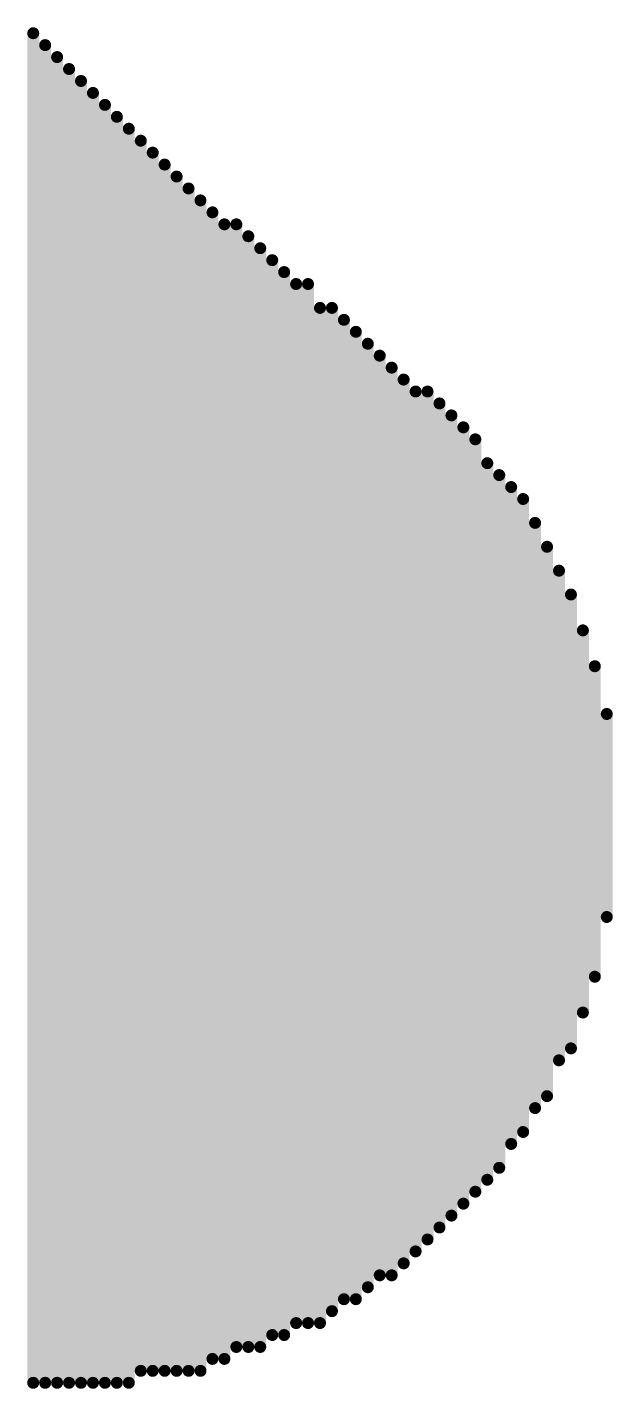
# Model space of a CAD drawing. Header units: inches. Extents: x -21 to 344, y -3 to 240.
# Drawn here: x 2.943 to 3.177, y 31.061 to 31.604 of the extents above; entities that cross this region are included whole.
import ezdxf

# ---------------------------------------------------------------- set-up
doc = ezdxf.new("R2010")
doc.units = ezdxf.units.IN
doc.layers.add('Top Overlay', color=2, linetype='Continuous')

msp = doc.modelspace()

# ---------------------------------------------------------------- linework, layer by layer
at = {"layer": 'Top Overlay'}
for points in [[(2.94549, 31.0631, 0.00477, 0.00477, 0), (2.94549, 31.60198, 0.00477, 0.00477, 0)], [(2.95026, 31.0631, 0.00477, 0.00477, 0), (2.95026, 31.59722, 0.00477, 0.00477, 0)], [(2.95503, 31.0631, 0.00477, 0.00477, 0), (2.95503, 31.59245, 0.00477, 0.00477, 0)], [(2.95979, 31.0631, 0.00477, 0.00477, 0), (2.95979, 31.58768, 0.00477, 0.00477, 0)], [(2.96456, 31.0631, 0.00477, 0.00477, 0), (2.96456, 31.58291, 0.00477, 0.00477, 0)], [(2.96933, 31.0631, 0.00477, 0.00477, 0), (2.96933, 31.57814, 0.00477, 0.00477, 0)], [(2.9741, 31.0631, 0.00477, 0.00477, 0), (2.9741, 31.57337, 0.00477, 0.00477, 0)], [(2.97887, 31.0631, 0.00477, 0.00477, 0), (2.97887, 31.5686, 0.00477, 0.00477, 0)], [(2.98364, 31.0631, 0.00477, 0.00477, 0), (2.98364, 31.56383, 0.00477, 0.00477, 0)], [(2.98841, 31.06787, 0.00477, 0.00477, 0), (2.98841, 31.55907, 0.00477, 0.00477, 0)], [(2.99318, 31.06787, 0.00477, 0.00477, 0), (2.99318, 31.5543, 0.00477, 0.00477, 0)], [(2.99794, 31.06787, 0.00477, 0.00477, 0), (2.99794, 31.54953, 0.00477, 0.00477, 0)], [(3.00271, 31.06787, 0.00477, 0.00477, 0), (3.00271, 31.54476, 0.00477, 0.00477, 0)], [(3.00748, 31.06787, 0.00477, 0.00477, 0), (3.00748, 31.53999, 0.00477, 0.00477, 0)], [(3.01225, 31.06787, 0.00477, 0.00477, 0), (3.01225, 31.53522, 0.00477, 0.00477, 0)], [(3.01702, 31.07264, 0.00477, 0.00477, 0), (3.01702, 31.53045, 0.00477, 0.00477, 0)], [(3.02179, 31.07264, 0.00477, 0.00477, 0), (3.02179, 31.52568, 0.00477, 0.00477, 0)], [(3.02656, 31.07741, 0.00477, 0.00477, 0), (3.02656, 31.52568, 0.00477, 0.00477, 0)], [(3.03133, 31.07741, 0.00477, 0.00477, 0), (3.03133, 31.52091, 0.00477, 0.00477, 0)], [(3.0361, 31.07741, 0.00477, 0.00477, 0), (3.0361, 31.51614, 0.00477, 0.00477, 0)], [(3.04087, 31.08218, 0.00477, 0.00477, 0), (3.04087, 31.51137, 0.00477, 0.00477, 0)], [(3.04564, 31.08218, 0.00477, 0.00477, 0), (3.04564, 31.5066, 0.00477, 0.00477, 0)], [(3.05041, 31.08695, 0.00477, 0.00477, 0), (3.05041, 31.50184, 0.00477, 0.00477, 0)], [(3.05517, 31.08695, 0.00477, 0.00477, 0), (3.05517, 31.50184, 0.00477, 0.00477, 0)], [(3.05994, 31.08695, 0.00477, 0.00477, 0), (3.05994, 31.4923, 0.00477, 0.00477, 0)], [(3.06471, 31.09171, 0.00477, 0.00477, 0), (3.06471, 31.4923, 0.00477, 0.00477, 0)], [(3.06948, 31.09648, 0.00477, 0.00477, 0), (3.06948, 31.48753, 0.00477, 0.00477, 0)], [(3.07425, 31.09648, 0.00477, 0.00477, 0), (3.07425, 31.48276, 0.00477, 0.00477, 0)], [(3.07902, 31.10125, 0.00477, 0.00477, 0), (3.07902, 31.47799, 0.00477, 0.00477, 0)], [(3.08379, 31.10602, 0.00477, 0.00477, 0), (3.08379, 31.47322, 0.00477, 0.00477, 0)], [(3.08856, 31.10602, 0.00477, 0.00477, 0), (3.08856, 31.46845, 0.00477, 0.00477, 0)], [(3.09332, 31.11079, 0.00477, 0.00477, 0), (3.09332, 31.46369, 0.00477, 0.00477, 0)], [(3.09809, 31.11556, 0.00477, 0.00477, 0), (3.09809, 31.45892, 0.00477, 0.00477, 0)], [(3.10286, 31.12033, 0.00477, 0.00477, 0), (3.10286, 31.45892, 0.00477, 0.00477, 0)], [(3.10763, 31.1251, 0.00477, 0.00477, 0), (3.10763, 31.45415, 0.00477, 0.00477, 0)], [(3.1124, 31.12986, 0.00477, 0.00477, 0), (3.1124, 31.44938, 0.00477, 0.00477, 0)], [(3.11717, 31.13463, 0.00477, 0.00477, 0), (3.11717, 31.44461, 0.00477, 0.00477, 0)], [(3.12194, 31.1394, 0.00477, 0.00477, 0), (3.12194, 31.43984, 0.00477, 0.00477, 0)], [(3.12671, 31.14417, 0.00477, 0.00477, 0), (3.12671, 31.4303, 0.00477, 0.00477, 0)], [(3.13147, 31.14894, 0.00477, 0.00477, 0), (3.13147, 31.42554, 0.00477, 0.00477, 0)], [(3.13624, 31.15848, 0.00477, 0.00477, 0), (3.13624, 31.42077, 0.00477, 0.00477, 0)], [(3.14101, 31.16325, 0.00477, 0.00477, 0), (3.14101, 31.416, 0.00477, 0.00477, 0)], [(3.14578, 31.17278, 0.00477, 0.00477, 0), (3.14578, 31.40646, 0.00477, 0.00477, 0)], [(3.15055, 31.17756, 0.00477, 0.00477, 0), (3.15055, 31.39692, 0.00477, 0.00477, 0)], [(3.15532, 31.19186, 0.00477, 0.00477, 0), (3.15532, 31.38738, 0.00477, 0.00477, 0)], [(3.16009, 31.19663, 0.00477, 0.00477, 0), (3.16009, 31.37785, 0.00477, 0.00477, 0)], [(3.16486, 31.21094, 0.00477, 0.00477, 0), (3.16486, 31.36354, 0.00477, 0.00477, 0)], [(3.16963, 31.22524, 0.00477, 0.00477, 0), (3.16963, 31.34923, 0.00477, 0.00477, 0)], [(3.1744, 31.24909, 0.00477, 0.00477, 0), (3.1744, 31.33016, 0.00477, 0.00477, 0)]]:
    msp.add_lwpolyline(points, format="xyseb", dxfattribs=at)
for points in [[(2.9443, 31.60198, 0.00239, 0.00239, 1), (2.94668, 31.60198, 0.00239, 0.00239, 1)], [(2.94906, 31.59722, 0.00239, 0.00239, 1), (2.95145, 31.59722, 0.00239, 0.00239, 1)], [(2.95383, 31.59245, 0.00239, 0.00239, 1), (2.95622, 31.59245, 0.00239, 0.00239, 1)], [(2.9586, 31.58768, 0.00239, 0.00239, 1), (2.96098, 31.58768, 0.00239, 0.00239, 1)], [(2.96337, 31.58291, 0.00239, 0.00239, 1), (2.96575, 31.58291, 0.00239, 0.00239, 1)], [(2.96814, 31.57814, 0.00239, 0.00239, 1), (2.97052, 31.57814, 0.00239, 0.00239, 1)], [(2.97291, 31.57337, 0.00239, 0.00239, 1), (2.97529, 31.57337, 0.00239, 0.00239, 1)], [(2.97768, 31.5686, 0.00239, 0.00239, 1), (2.98006, 31.5686, 0.00239, 0.00239, 1)], [(2.98245, 31.56383, 0.00239, 0.00239, 1), (2.98483, 31.56383, 0.00239, 0.00239, 1)], [(2.98722, 31.55907, 0.00239, 0.00239, 1), (2.9896, 31.55907, 0.00239, 0.00239, 1)], [(2.99199, 31.5543, 0.00239, 0.00239, 1), (2.99437, 31.5543, 0.00239, 0.00239, 1)], [(2.99675, 31.54953, 0.00239, 0.00239, 1), (2.99914, 31.54953, 0.00239, 0.00239, 1)], [(3.00152, 31.54476, 0.00239, 0.00239, 1), (3.00391, 31.54476, 0.00239, 0.00239, 1)], [(3.00629, 31.53999, 0.00239, 0.00239, 1), (3.00867, 31.53999, 0.00239, 0.00239, 1)], [(3.01106, 31.53522, 0.00239, 0.00239, 1), (3.01344, 31.53522, 0.00239, 0.00239, 1)], [(3.01583, 31.53045, 0.00239, 0.00239, 1), (3.01821, 31.53045, 0.00239, 0.00239, 1)], [(3.0206, 31.52568, 0.00239, 0.00239, 1), (3.02298, 31.52568, 0.00239, 0.00239, 1)], [(3.02537, 31.52568, 0.00239, 0.00239, 1), (3.02775, 31.52568, 0.00239, 0.00239, 1)], [(3.03014, 31.52091, 0.00239, 0.00239, 1), (3.03252, 31.52091, 0.00239, 0.00239, 1)], [(3.03491, 31.51614, 0.00239, 0.00239, 1), (3.03729, 31.51614, 0.00239, 0.00239, 1)], [(3.03968, 31.51137, 0.00239, 0.00239, 1), (3.04206, 31.51137, 0.00239, 0.00239, 1)], [(3.04444, 31.5066, 0.00239, 0.00239, 1), (3.04683, 31.5066, 0.00239, 0.00239, 1)], [(3.04921, 31.50184, 0.00239, 0.00239, 1), (3.0516, 31.50184, 0.00239, 0.00239, 1)], [(3.05398, 31.50184, 0.00239, 0.00239, 1), (3.05636, 31.50184, 0.00239, 0.00239, 1)], [(3.05875, 31.4923, 0.00239, 0.00239, 1), (3.06113, 31.4923, 0.00239, 0.00239, 1)], [(3.06352, 31.4923, 0.00239, 0.00239, 1), (3.0659, 31.4923, 0.00239, 0.00239, 1)], [(3.06829, 31.48753, 0.00239, 0.00239, 1), (3.07067, 31.48753, 0.00239, 0.00239, 1)], [(3.07306, 31.48276, 0.00239, 0.00239, 1), (3.07544, 31.48276, 0.00239, 0.00239, 1)], [(3.07783, 31.47799, 0.00239, 0.00239, 1), (3.08021, 31.47799, 0.00239, 0.00239, 1)], [(3.08259, 31.47322, 0.00239, 0.00239, 1), (3.08498, 31.47322, 0.00239, 0.00239, 1)], [(3.08736, 31.46845, 0.00239, 0.00239, 1), (3.08975, 31.46845, 0.00239, 0.00239, 1)], [(3.09213, 31.46369, 0.00239, 0.00239, 1), (3.09452, 31.46369, 0.00239, 0.00239, 1)], [(3.0969, 31.45892, 0.00239, 0.00239, 1), (3.09929, 31.45892, 0.00239, 0.00239, 1)], [(3.10167, 31.45892, 0.00239, 0.00239, 1), (3.10405, 31.45892, 0.00239, 0.00239, 1)], [(3.10644, 31.45415, 0.00239, 0.00239, 1), (3.10882, 31.45415, 0.00239, 0.00239, 1)], [(3.11121, 31.44938, 0.00239, 0.00239, 1), (3.11359, 31.44938, 0.00239, 0.00239, 1)], [(3.11598, 31.44461, 0.00239, 0.00239, 1), (3.11836, 31.44461, 0.00239, 0.00239, 1)], [(3.12075, 31.43984, 0.00239, 0.00239, 1), (3.12313, 31.43984, 0.00239, 0.00239, 1)], [(3.12552, 31.4303, 0.00239, 0.00239, 1), (3.1279, 31.4303, 0.00239, 0.00239, 1)], [(3.13028, 31.42554, 0.00239, 0.00239, 1), (3.13267, 31.42554, 0.00239, 0.00239, 1)], [(3.13505, 31.42077, 0.00239, 0.00239, 1), (3.13744, 31.42077, 0.00239, 0.00239, 1)], [(3.13982, 31.416, 0.00239, 0.00239, 1), (3.1422, 31.416, 0.00239, 0.00239, 1)], [(3.14459, 31.40646, 0.00239, 0.00239, 1), (3.14697, 31.40646, 0.00239, 0.00239, 1)], [(3.14936, 31.39692, 0.00239, 0.00239, 1), (3.15174, 31.39692, 0.00239, 0.00239, 1)], [(3.15413, 31.38738, 0.00239, 0.00239, 1), (3.15651, 31.38738, 0.00239, 0.00239, 1)], [(3.1589, 31.37785, 0.00239, 0.00239, 1), (3.16128, 31.37785, 0.00239, 0.00239, 1)], [(3.16367, 31.36354, 0.00239, 0.00239, 1), (3.16605, 31.36354, 0.00239, 0.00239, 1)], [(3.16843, 31.34923, 0.00239, 0.00239, 1), (3.17082, 31.34923, 0.00239, 0.00239, 1)], [(3.1732, 31.33016, 0.00239, 0.00239, 1), (3.17559, 31.33016, 0.00239, 0.00239, 1)], [(3.1732, 31.24909, 0.00239, 0.00239, 1), (3.17559, 31.24909, 0.00239, 0.00239, 1)], [(3.16843, 31.22524, 0.00239, 0.00239, 1), (3.17082, 31.22524, 0.00239, 0.00239, 1)], [(3.16367, 31.21094, 0.00239, 0.00239, 1), (3.16605, 31.21094, 0.00239, 0.00239, 1)], [(3.1589, 31.19663, 0.00239, 0.00239, 1), (3.16128, 31.19663, 0.00239, 0.00239, 1)], [(3.15413, 31.19186, 0.00239, 0.00239, 1), (3.15651, 31.19186, 0.00239, 0.00239, 1)], [(3.14936, 31.17756, 0.00239, 0.00239, 1), (3.15174, 31.17756, 0.00239, 0.00239, 1)], [(3.14459, 31.17278, 0.00239, 0.00239, 1), (3.14697, 31.17278, 0.00239, 0.00239, 1)], [(3.13982, 31.16325, 0.00239, 0.00239, 1), (3.1422, 31.16325, 0.00239, 0.00239, 1)], [(3.13505, 31.15848, 0.00239, 0.00239, 1), (3.13744, 31.15848, 0.00239, 0.00239, 1)], [(3.12552, 31.14417, 0.00239, 0.00239, 1), (3.1279, 31.14417, 0.00239, 0.00239, 1)], [(3.13028, 31.14894, 0.00239, 0.00239, 1), (3.13267, 31.14894, 0.00239, 0.00239, 1)], [(3.12075, 31.1394, 0.00239, 0.00239, 1), (3.12313, 31.1394, 0.00239, 0.00239, 1)], [(3.11598, 31.13463, 0.00239, 0.00239, 1), (3.11836, 31.13463, 0.00239, 0.00239, 1)], [(3.11121, 31.12986, 0.00239, 0.00239, 1), (3.11359, 31.12986, 0.00239, 0.00239, 1)], [(3.10644, 31.1251, 0.00239, 0.00239, 1), (3.10882, 31.1251, 0.00239, 0.00239, 1)], [(3.10167, 31.12033, 0.00239, 0.00239, 1), (3.10405, 31.12033, 0.00239, 0.00239, 1)], [(3.0969, 31.11556, 0.00239, 0.00239, 1), (3.09929, 31.11556, 0.00239, 0.00239, 1)], [(3.08259, 31.10602, 0.00239, 0.00239, 1), (3.08498, 31.10602, 0.00239, 0.00239, 1)], [(3.08736, 31.10602, 0.00239, 0.00239, 1), (3.08975, 31.10602, 0.00239, 0.00239, 1)], [(3.09213, 31.11079, 0.00239, 0.00239, 1), (3.09452, 31.11079, 0.00239, 0.00239, 1)], [(3.07783, 31.10125, 0.00239, 0.00239, 1), (3.08021, 31.10125, 0.00239, 0.00239, 1)], [(3.06829, 31.09648, 0.00239, 0.00239, 1), (3.07067, 31.09648, 0.00239, 0.00239, 1)], [(3.07306, 31.09648, 0.00239, 0.00239, 1), (3.07544, 31.09648, 0.00239, 0.00239, 1)], [(3.06352, 31.09171, 0.00239, 0.00239, 1), (3.0659, 31.09171, 0.00239, 0.00239, 1)], [(3.04921, 31.08695, 0.00239, 0.00239, 1), (3.0516, 31.08695, 0.00239, 0.00239, 1)], [(3.05398, 31.08695, 0.00239, 0.00239, 1), (3.05636, 31.08695, 0.00239, 0.00239, 1)], [(3.05875, 31.08695, 0.00239, 0.00239, 1), (3.06113, 31.08695, 0.00239, 0.00239, 1)], [(3.03968, 31.08218, 0.00239, 0.00239, 1), (3.04206, 31.08218, 0.00239, 0.00239, 1)], [(3.04444, 31.08218, 0.00239, 0.00239, 1), (3.04683, 31.08218, 0.00239, 0.00239, 1)], [(3.02537, 31.07741, 0.00239, 0.00239, 1), (3.02775, 31.07741, 0.00239, 0.00239, 1)], [(3.03014, 31.07741, 0.00239, 0.00239, 1), (3.03252, 31.07741, 0.00239, 0.00239, 1)], [(3.03491, 31.07741, 0.00239, 0.00239, 1), (3.03729, 31.07741, 0.00239, 0.00239, 1)], [(2.98722, 31.06787, 0.00239, 0.00239, 1), (2.9896, 31.06787, 0.00239, 0.00239, 1)], [(2.99199, 31.06787, 0.00239, 0.00239, 1), (2.99437, 31.06787, 0.00239, 0.00239, 1)], [(2.99675, 31.06787, 0.00239, 0.00239, 1), (2.99914, 31.06787, 0.00239, 0.00239, 1)], [(3.00152, 31.06787, 0.00239, 0.00239, 1), (3.00391, 31.06787, 0.00239, 0.00239, 1)], [(3.00629, 31.06787, 0.00239, 0.00239, 1), (3.00867, 31.06787, 0.00239, 0.00239, 1)], [(3.01106, 31.06787, 0.00239, 0.00239, 1), (3.01344, 31.06787, 0.00239, 0.00239, 1)], [(3.01583, 31.07264, 0.00239, 0.00239, 1), (3.01821, 31.07264, 0.00239, 0.00239, 1)], [(3.0206, 31.07264, 0.00239, 0.00239, 1), (3.02298, 31.07264, 0.00239, 0.00239, 1)], [(2.9443, 31.0631, 0.00239, 0.00239, 1), (2.94668, 31.0631, 0.00239, 0.00239, 1)], [(2.94906, 31.0631, 0.00239, 0.00239, 1), (2.95145, 31.0631, 0.00239, 0.00239, 1)], [(2.95383, 31.0631, 0.00239, 0.00239, 1), (2.95622, 31.0631, 0.00239, 0.00239, 1)], [(2.9586, 31.0631, 0.00239, 0.00239, 1), (2.96098, 31.0631, 0.00239, 0.00239, 1)], [(2.96337, 31.0631, 0.00239, 0.00239, 1), (2.96575, 31.0631, 0.00239, 0.00239, 1)], [(2.96814, 31.0631, 0.00239, 0.00239, 1), (2.97052, 31.0631, 0.00239, 0.00239, 1)], [(2.97291, 31.0631, 0.00239, 0.00239, 1), (2.97529, 31.0631, 0.00239, 0.00239, 1)], [(2.97768, 31.0631, 0.00239, 0.00239, 1), (2.98006, 31.0631, 0.00239, 0.00239, 1)], [(2.98245, 31.0631, 0.00239, 0.00239, 1), (2.98483, 31.0631, 0.00239, 0.00239, 1)]]:
    msp.add_lwpolyline(points, format="xyseb", close=True, dxfattribs=at)

doc.saveas('drawing.dxf')
